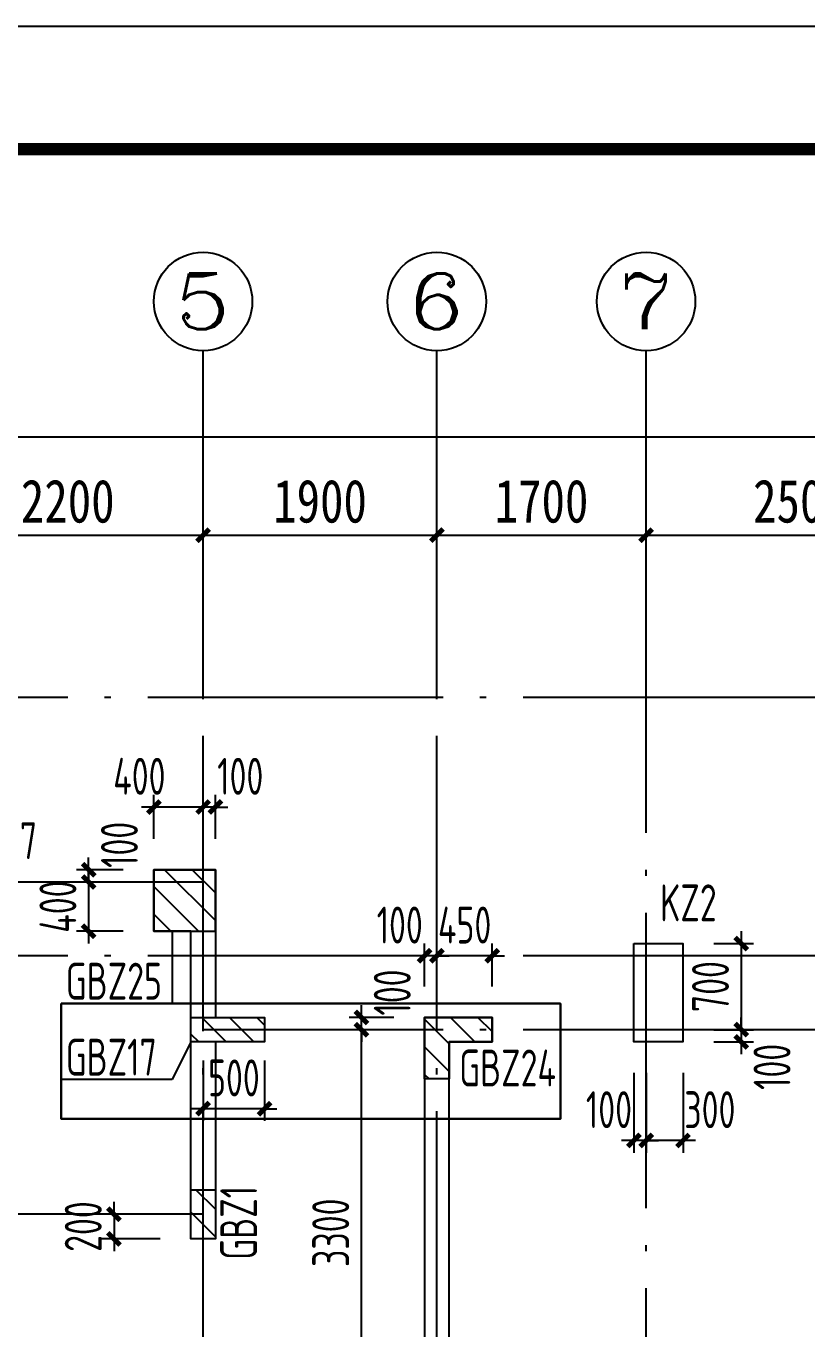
# Model space of a CAD drawing. Extents: x -144902 to 588294, y -160863 to 65494.
# Drawn here: x -7137 to -791, y -112050 to -101463 of the extents above; entities that cross this region are included whole.
import ezdxf
from ezdxf.enums import TextEntityAlignment as Align

# ---------------------------------------------------------------- set-up
doc = ezdxf.new("R2010")
doc.units = 0
doc.header["$LTSCALE"] = 100
doc.linetypes.add('ACAD_ISO04W100', pattern=[30.5, 24, -3, 0.5, -3])
doc.layers.get('0').update_dxf_attribs({"linetype": 'CONTINUOUS'})
doc.layers.get('Defpoints').update_dxf_attribs({"linetype": 'CONTINUOUS'})
for name, color, linetype in [('1508', 2, 'CONTINUOUS'), ('AXIS', 3, 'CONTINUOUS'), ('AXIS_TEXT', 7, 'CONTINUOUS'), ('colu', 255, 'CONTINUOUS'), ('DIM', 3, 'CONTINUOUS'), ('DOTE', 253, 'ACAD_ISO04W100'), ('hatch1', 253, 'CONTINUOUS'), ('TEXT', 7, 'CONTINUOUS'), ('THIN', 7, 'CONTINUOUS'), ('tk', 7, 'CONTINUOUS'), ('砼墙', 3, 'CONTINUOUS')]:
    doc.layers.add(name, color=color, linetype=linetype)
doc.styles.add('_HZTXT', font='complex.shx', dxfattribs={"width": 0.7, "bigfont": 'tssdchn.shx'})
doc.styles.add('COMPLEX', font='COMPLEX')
doc.styles.add('DIM_FONT', font='SIMHEI.TTF', dxfattribs={"width": 0.8})
doc.styles.get("Standard").update_dxf_attribs({"font": 'tssdeng.shx', "width": 0.7, "bigfont": 'tssdchn.shx'})
doc.styles.add('TSSD_Dimension', font='Tssdeng.shx', dxfattribs={"width": 0.7, "bigfont": 'tssdchn.shx'})
doc.dimstyles.new('_TCH_ARCH&&100', dxfattribs={"dimtxt": 350, "dimasz": 100, "dimexe": 250, "dimexo": 300, "dimgap": 100, "dimtad": 1, "dimdec": 0, "dimzin": 0, "dimdsep": 46, "dimtxsty": 'DIM_FONT', "dimblk": 'ARCHTICK', "dimcen": 0.09, "dimclrt": 7, "dimazin": 2, "dimtfac": 1, "dimtdec": 0, "dimtix": 1, "dimtmove": 2, "dimatfit": 3, "dimfxl": 1, "dimtolj": 1, "dimtzin": 0, "dimarcsym": 0})
doc.dimstyles.new('TSSD_100_100', dxfattribs={"dimtxt": 300, "dimasz": 100, "dimexe": 100, "dimexo": 250, "dimgap": 100, "dimtad": 1, "dimdec": 0, "dimzin": 0, "dimdsep": 46, "dimtxsty": 'TSSD_Dimension', "dimblk": 'ARCHTICK', "dimcen": 0, "dimdle": 100, "dimclrt": 7, "dimadec": 0, "dimazin": 0, "dimtfac": 1, "dimtdec": 0, "dimtix": 1, "dimtmove": 2, "dimatfit": 3, "dimfxl": 1, "dimtolj": 1, "dimtzin": 0, "dimarcsym": 0})
pattern_1 = [(135, (17084.77, -33305.15), (112.2532, 112.2532), [])]

# ---------------------------------------------------------------- blocks, each defined once
blk = doc.blocks.new('A1tk')
at = {"layer": 'tk', "color": 5}
blk.add_lwpolyline([(0, 0), (0, 59400), (84100, 59400), (84100, 0)], close=True, dxfattribs=at)
at = {"layer": 'tk', "const_width": 100}
blk.add_lwpolyline([(2500, 1000), (83100, 1000), (83100, 58400), (2500, 58400)], close=True, dxfattribs=at)
blk = doc.blocks.new('_ArchTick')
at = {"color": 0, "linetype": 'ByBlock', "const_width": 0.4}
blk.add_lwpolyline([(-0.5, -0.5), (0.5, 0.5)], dxfattribs=at)
blk = doc.blocks.new('*D965')
at = {"layer": 'Defpoints', "color": 0}
for p in [(-4411, -109618), (-3898, -109618), (-3898, -112918)]:
    blk.add_point(p, dxfattribs=at)
at = {"layer": 'DIM', "color": 0, "lineweight": -2}
for p, q in [((-4411, -113018), (-4411, -109518)), ((-4148, -109618), (-4511, -109618)), ((-4148, -112918), (-4511, -112918))]:
    blk.add_line(p, q, dxfattribs=at)
at = {"layer": 'DIM', "color": 0, "lineweight": -2, "xscale": 100, "yscale": 100, "zscale": 100}
for p, rotation in [((-4411, -109618), 90), ((-4411, -112918), 270)]:
    blk.add_blockref('_ArchTick', p, dxfattribs=dict(at, rotation=rotation))
at = {"layer": 'DIM', "color": 7, "insert": (-4661, -111268), "char_height": 300, "attachment_point": 5, "rotation": 90, "style": 'TSSD_Dimension'}
blk.add_mtext('\\A1;3300', dxfattribs=at)
blk = doc.blocks.new('*D966')
at = {"layer": 'Defpoints', "color": 0}
for p in [(-4411, -109518), (-3898, -109518), (-3898, -109618)]:
    blk.add_point(p, dxfattribs=at)
at = {"layer": 'DIM', "color": 0, "lineweight": -2}
for p, q in [((-4411, -109518), (-4411, -109418)), ((-4148, -109518), (-4511, -109518)), ((-4411, -109618), (-4411, -109518)), ((-4148, -109618), (-4511, -109618)), ((-4411, -109618), (-4411, -109718))]:
    blk.add_line(p, q, dxfattribs=at)
at = {"layer": 'DIM', "color": 0, "lineweight": -2, "xscale": 100, "yscale": 100, "zscale": 100}
for p, rotation in [((-4411, -109518), 270), ((-4411, -109618), 90)]:
    blk.add_blockref('_ArchTick', p, dxfattribs=dict(at, rotation=rotation))
at = {"layer": 'DIM', "color": 7, "insert": (-4161, -109316), "char_height": 300, "attachment_point": 5, "rotation": 90, "style": 'TSSD_Dimension'}
blk.add_mtext('\\A1;100', dxfattribs=at)
blk = doc.blocks.new('*D967')
at = {"layer": 'Defpoints', "color": 0}
for p in [(-2098, -109718), (-1798, -109718), (-2098, -110518)]:
    blk.add_point(p, dxfattribs=at)
at = {"layer": 'DIM', "color": 0, "lineweight": -2}
for p, q in [((-2098, -109968), (-2098, -110618)), ((-1798, -109968), (-1798, -110618)), ((-1698, -110518), (-2198, -110518))]:
    blk.add_line(p, q, dxfattribs=at)
at = {"layer": 'DIM', "color": 0, "lineweight": -2, "xscale": 100, "yscale": 100, "zscale": 100, "rotation": 180}
blk.add_blockref('_ArchTick', (-2098, -110518), dxfattribs=at)
at = {"layer": 'DIM', "color": 0, "lineweight": -2, "xscale": 100, "yscale": 100, "zscale": 100}
blk.add_blockref('_ArchTick', (-1798, -110518), dxfattribs=at)
at = {"layer": 'DIM', "color": 7, "insert": (-1580, -110268), "char_height": 300, "attachment_point": 5, "style": 'TSSD_Dimension'}
blk.add_mtext('\\A1;300', dxfattribs=at)
blk = doc.blocks.new('*D968')
at = {"layer": 'Defpoints', "color": 0}
for p in [(-2198, -109718), (-2098, -109718), (-2198, -110518)]:
    blk.add_point(p, dxfattribs=at)
at = {"layer": 'DIM', "color": 0, "lineweight": -2}
for p, q in [((-2198, -109968), (-2198, -110618)), ((-2098, -109968), (-2098, -110618)), ((-2198, -110518), (-2298, -110518)), ((-2098, -110518), (-2198, -110518)), ((-2098, -110518), (-1998, -110518))]:
    blk.add_line(p, q, dxfattribs=at)
at = {"layer": 'DIM', "color": 0, "lineweight": -2, "xscale": 100, "yscale": 100, "zscale": 100}
blk.add_blockref('_ArchTick', (-2198, -110518), dxfattribs=at)
at = {"layer": 'DIM', "color": 0, "lineweight": -2, "xscale": 100, "yscale": 100, "zscale": 100, "rotation": 180}
blk.add_blockref('_ArchTick', (-2098, -110518), dxfattribs=at)
at = {"layer": 'DIM', "color": 7, "insert": (-2400, -110268), "char_height": 300, "attachment_point": 5, "style": 'TSSD_Dimension'}
blk.add_mtext('\\A1;100', dxfattribs=at)
blk = doc.blocks.new('*D1067')
at = {"layer": 'Defpoints', "color": 0}
for p in [(-1798, -108918), (-1798, -109618), (-1325, -109618)]:
    blk.add_point(p, dxfattribs=at)
at = {"layer": 'DIM', "color": 0, "lineweight": -2}
for p, q in [((-1325, -108818), (-1325, -109718)), ((-1548, -108918), (-1225, -108918)), ((-1548, -109618), (-1225, -109618))]:
    blk.add_line(p, q, dxfattribs=at)
at = {"layer": 'DIM', "color": 0, "lineweight": -2, "xscale": 100, "yscale": 100, "zscale": 100}
for p, rotation in [((-1325, -108918), 90), ((-1325, -109618), 270)]:
    blk.add_blockref('_ArchTick', p, dxfattribs=dict(at, rotation=rotation))
at = {"layer": 'DIM', "color": 7, "insert": (-1575, -109268), "char_height": 300, "attachment_point": 5, "rotation": 90, "style": 'TSSD_Dimension'}
blk.add_mtext('\\A1;700', dxfattribs=at)
blk = doc.blocks.new('*D1068')
at = {"layer": 'Defpoints', "color": 0}
for p in [(-1798, -109618), (-1798, -109718), (-1325, -109718)]:
    blk.add_point(p, dxfattribs=at)
at = {"layer": 'DIM', "color": 0, "lineweight": -2}
for p, q in [((-1325, -109618), (-1325, -109518)), ((-1548, -109618), (-1225, -109618)), ((-1325, -109618), (-1325, -109718)), ((-1548, -109718), (-1225, -109718)), ((-1325, -109718), (-1325, -109818))]:
    blk.add_line(p, q, dxfattribs=at)
at = {"layer": 'DIM', "color": 0, "lineweight": -2, "xscale": 100, "yscale": 100, "zscale": 100}
for p, rotation in [((-1325, -109618), 270), ((-1325, -109718), 90)]:
    blk.add_blockref('_ArchTick', p, dxfattribs=dict(at, rotation=rotation))
at = {"layer": 'DIM', "color": 7, "insert": (-1075, -109920), "char_height": 300, "attachment_point": 5, "rotation": 90, "style": 'TSSD_Dimension'}
blk.add_mtext('\\A1;100', dxfattribs=at)
blk = doc.blocks.new('*D1073')
at = {"layer": 'Defpoints', "color": 0}
for p in [(-3798, -109018), (-3798, -109518), (-3348, -109518)]:
    blk.add_point(p, dxfattribs=at)
at = {"layer": 'DIM', "color": 0, "lineweight": -2}
for p, q in [((-3798, -109268), (-3798, -108918)), ((-3348, -109268), (-3348, -108918)), ((-3798, -109018), (-3898, -109018)), ((-3348, -109018), (-3798, -109018)), ((-3348, -109018), (-3248, -109018))]:
    blk.add_line(p, q, dxfattribs=at)
at = {"layer": 'DIM', "color": 0, "lineweight": -2, "xscale": 100, "yscale": 100, "zscale": 100}
blk.add_blockref('_ArchTick', (-3798, -109018), dxfattribs=at)
at = {"layer": 'DIM', "color": 0, "lineweight": -2, "xscale": 100, "yscale": 100, "zscale": 100, "rotation": 180}
blk.add_blockref('_ArchTick', (-3348, -109018), dxfattribs=at)
at = {"layer": 'DIM', "color": 7, "insert": (-3573, -108768), "char_height": 300, "attachment_point": 5, "style": 'TSSD_Dimension'}
blk.add_mtext('\\A1;450', dxfattribs=at)
blk = doc.blocks.new('*D1074')
at = {"layer": 'Defpoints', "color": 0}
for p in [(-3898, -109018), (-3898, -109518), (-3798, -109518)]:
    blk.add_point(p, dxfattribs=at)
at = {"layer": 'DIM', "color": 0, "lineweight": -2}
for p, q in [((-3898, -109268), (-3898, -108918)), ((-3798, -109268), (-3798, -108918)), ((-3898, -109018), (-3998, -109018)), ((-3798, -109018), (-3898, -109018)), ((-3798, -109018), (-3698, -109018))]:
    blk.add_line(p, q, dxfattribs=at)
at = {"layer": 'DIM', "color": 0, "lineweight": -2, "xscale": 100, "yscale": 100, "zscale": 100}
blk.add_blockref('_ArchTick', (-3898, -109018), dxfattribs=at)
at = {"layer": 'DIM', "color": 0, "lineweight": -2, "xscale": 100, "yscale": 100, "zscale": 100, "rotation": 180}
blk.add_blockref('_ArchTick', (-3798, -109018), dxfattribs=at)
at = {"layer": 'DIM', "color": 7, "insert": (-4100, -108768), "char_height": 300, "attachment_point": 5, "style": 'TSSD_Dimension'}
blk.add_mtext('\\A1;100', dxfattribs=at)
blk = doc.blocks.new('*D1091')
at = {"layer": 'Defpoints', "color": 0}
for p in [(-5698, -109618), (-5198, -109618), (-5698, -110260)]:
    blk.add_point(p, dxfattribs=at)
at = {"layer": 'DIM', "color": 0, "lineweight": -2}
for p, q in [((-5698, -109868), (-5698, -110360)), ((-5198, -109868), (-5198, -110360)), ((-5698, -110260), (-5798, -110260)), ((-5198, -110260), (-5698, -110260)), ((-5198, -110260), (-5098, -110260))]:
    blk.add_line(p, q, dxfattribs=at)
at = {"layer": 'DIM', "color": 0, "lineweight": -2, "xscale": 100, "yscale": 100, "zscale": 100}
blk.add_blockref('_ArchTick', (-5698, -110260), dxfattribs=at)
at = {"layer": 'DIM', "color": 0, "lineweight": -2, "xscale": 100, "yscale": 100, "zscale": 100, "rotation": 180}
blk.add_blockref('_ArchTick', (-5198, -110260), dxfattribs=at)
at = {"layer": 'DIM', "color": 7, "insert": (-5448, -110010), "char_height": 300, "attachment_point": 5, "style": 'TSSD_Dimension'}
blk.add_mtext('\\A1;500', dxfattribs=at)
blk = doc.blocks.new('*D1092')
at = {"layer": 'Defpoints', "color": 0}
for p in [(-5698, -107809), (-5698, -108318), (-5598, -108318)]:
    blk.add_point(p, dxfattribs=at)
at = {"layer": 'DIM', "color": 0, "lineweight": -2}
for p, q in [((-5698, -108068), (-5698, -107709)), ((-5598, -108068), (-5598, -107709)), ((-5698, -107809), (-5798, -107809)), ((-5598, -107809), (-5698, -107809)), ((-5598, -107809), (-5498, -107809))]:
    blk.add_line(p, q, dxfattribs=at)
at = {"layer": 'DIM', "color": 0, "lineweight": -2, "xscale": 100, "yscale": 100, "zscale": 100}
blk.add_blockref('_ArchTick', (-5698, -107809), dxfattribs=at)
at = {"layer": 'DIM', "color": 0, "lineweight": -2, "xscale": 100, "yscale": 100, "zscale": 100, "rotation": 180}
blk.add_blockref('_ArchTick', (-5598, -107809), dxfattribs=at)
at = {"layer": 'DIM', "color": 7, "insert": (-5396, -107559), "char_height": 300, "attachment_point": 5, "style": 'TSSD_Dimension'}
blk.add_mtext('\\A1;100', dxfattribs=at)
blk = doc.blocks.new('*D1093')
at = {"layer": 'Defpoints', "color": 0}
for p in [(-6098, -107809), (-6098, -108318), (-5698, -108318)]:
    blk.add_point(p, dxfattribs=at)
at = {"layer": 'DIM', "color": 0, "lineweight": -2}
for p, q in [((-6098, -108068), (-6098, -107709)), ((-5698, -108068), (-5698, -107709)), ((-5598, -107809), (-6198, -107809))]:
    blk.add_line(p, q, dxfattribs=at)
at = {"layer": 'DIM', "color": 0, "lineweight": -2, "xscale": 100, "yscale": 100, "zscale": 100, "rotation": 180}
blk.add_blockref('_ArchTick', (-6098, -107809), dxfattribs=at)
at = {"layer": 'DIM', "color": 0, "lineweight": -2, "xscale": 100, "yscale": 100, "zscale": 100}
blk.add_blockref('_ArchTick', (-5698, -107809), dxfattribs=at)
at = {"layer": 'DIM', "color": 7, "insert": (-6216, -107559), "char_height": 300, "attachment_point": 5, "style": 'TSSD_Dimension'}
blk.add_mtext('\\A1;400', dxfattribs=at)
blk = doc.blocks.new('*D1094')
at = {"layer": 'Defpoints', "color": 0}
for p in [(-6098, -108318), (-6628, -108418), (-6098, -108418)]:
    blk.add_point(p, dxfattribs=at)
at = {"layer": 'DIM', "color": 0, "lineweight": -2}
for p, q in [((-6628, -108318), (-6628, -108218)), ((-6348, -108318), (-6728, -108318)), ((-6628, -108318), (-6628, -108418)), ((-6348, -108418), (-6728, -108418)), ((-6628, -108418), (-6628, -108518))]:
    blk.add_line(p, q, dxfattribs=at)
at = {"layer": 'DIM', "color": 0, "lineweight": -2, "xscale": 100, "yscale": 100, "zscale": 100}
for p, rotation in [((-6628, -108318), 270), ((-6628, -108418), 90)]:
    blk.add_blockref('_ArchTick', p, dxfattribs=dict(at, rotation=rotation))
at = {"layer": 'DIM', "color": 7, "insert": (-6378, -108116), "char_height": 300, "attachment_point": 5, "rotation": 90, "style": 'TSSD_Dimension'}
blk.add_mtext('\\A1;100', dxfattribs=at)
blk = doc.blocks.new('*D1095')
at = {"layer": 'Defpoints', "color": 0}
for p in [(-5798, -111118), (-6422, -111318), (-5798, -111318)]:
    blk.add_point(p, dxfattribs=at)
at = {"layer": 'DIM', "color": 0, "lineweight": -2}
for p, q in [((-6422, -111118), (-6422, -111018)), ((-6048, -111118), (-6522, -111118)), ((-6422, -111118), (-6422, -111318)), ((-6048, -111318), (-6522, -111318)), ((-6422, -111318), (-6422, -111418))]:
    blk.add_line(p, q, dxfattribs=at)
at = {"layer": 'DIM', "color": 0, "lineweight": -2, "xscale": 100, "yscale": 100, "zscale": 100}
for p, rotation in [((-6422, -111118), 270), ((-6422, -111318), 90)]:
    blk.add_blockref('_ArchTick', p, dxfattribs=dict(at, rotation=rotation))
at = {"layer": 'DIM', "color": 7, "insert": (-6672, -111218), "char_height": 300, "attachment_point": 5, "rotation": 90, "style": 'TSSD_Dimension'}
blk.add_mtext('\\A1;200', dxfattribs=at)
blk = doc.blocks.new('*D1125')
at = {"layer": 'Defpoints', "color": 0}
for p in [(-6098, -108418), (-6628, -108818), (-6098, -108818)]:
    blk.add_point(p, dxfattribs=at)
at = {"layer": 'DIM', "color": 0, "lineweight": -2}
for p, q in [((-6628, -108418), (-6628, -108318)), ((-6348, -108418), (-6728, -108418)), ((-6628, -108418), (-6628, -108818)), ((-6348, -108818), (-6728, -108818)), ((-6628, -108818), (-6628, -108918))]:
    blk.add_line(p, q, dxfattribs=at)
at = {"layer": 'DIM', "color": 0, "lineweight": -2, "xscale": 100, "yscale": 100, "zscale": 100}
for p, rotation in [((-6628, -108418), 270), ((-6628, -108818), 90)]:
    blk.add_blockref('_ArchTick', p, dxfattribs=dict(at, rotation=rotation))
at = {"layer": 'DIM', "color": 7, "insert": (-6878, -108618), "char_height": 300, "attachment_point": 5, "rotation": 90, "style": 'TSSD_Dimension'}
blk.add_mtext('\\A1;400', dxfattribs=at)
blk = doc.blocks.new('*D1159')
at = {"layer": 'AXIS', "color": 0, "lineweight": -2}
for p, q in [((-2098, -106618), (-2098, -105350)), ((402, -106618), (402, -105350)), ((-2098, -105600), (402, -105600))]:
    blk.add_line(p, q, dxfattribs=at)
at = {"layer": 'Defpoints', "color": 0}
for p in [(402, -105600), (-2098, -106918), (402, -106918)]:
    blk.add_point(p, dxfattribs=at)
at = {"layer": 'AXIS', "color": 0, "lineweight": -2, "xscale": 100, "yscale": 100, "zscale": 100, "rotation": 180}
blk.add_blockref('_ArchTick', (-2098, -105600), dxfattribs=at)
at = {"layer": 'AXIS', "color": 0, "lineweight": -2, "xscale": 100, "yscale": 100, "zscale": 100}
blk.add_blockref('_ArchTick', (402, -105600), dxfattribs=at)
at = {"layer": 'AXIS', "color": 7, "insert": (-848, -105325), "char_height": 350, "attachment_point": 5, "style": 'DIM_FONT'}
blk.add_mtext('\\A1;2500', dxfattribs=at)
blk = doc.blocks.new('*D1160')
at = {"layer": 'AXIS', "color": 0, "lineweight": -2}
for p, q in [((-3798, -106618), (-3798, -105350)), ((-2098, -106618), (-2098, -105350)), ((-3798, -105600), (-2098, -105600))]:
    blk.add_line(p, q, dxfattribs=at)
at = {"layer": 'Defpoints', "color": 0}
for p in [(-2098, -105600), (-3798, -106918), (-2098, -106918)]:
    blk.add_point(p, dxfattribs=at)
at = {"layer": 'AXIS', "color": 0, "lineweight": -2, "xscale": 100, "yscale": 100, "zscale": 100, "rotation": 180}
blk.add_blockref('_ArchTick', (-3798, -105600), dxfattribs=at)
at = {"layer": 'AXIS', "color": 0, "lineweight": -2, "xscale": 100, "yscale": 100, "zscale": 100}
blk.add_blockref('_ArchTick', (-2098, -105600), dxfattribs=at)
at = {"layer": 'AXIS', "color": 7, "insert": (-2948, -105325), "char_height": 350, "attachment_point": 5, "style": 'DIM_FONT'}
blk.add_mtext('\\A1;1700', dxfattribs=at)
blk = doc.blocks.new('*D1161')
at = {"layer": 'AXIS', "color": 0, "lineweight": -2}
for p, q in [((-5698, -106618), (-5698, -105350)), ((-3798, -106618), (-3798, -105350)), ((-5698, -105600), (-3798, -105600))]:
    blk.add_line(p, q, dxfattribs=at)
at = {"layer": 'Defpoints', "color": 0}
for p in [(-3798, -105600), (-5698, -106918), (-3798, -106918)]:
    blk.add_point(p, dxfattribs=at)
at = {"layer": 'AXIS', "color": 0, "lineweight": -2, "xscale": 100, "yscale": 100, "zscale": 100, "rotation": 180}
blk.add_blockref('_ArchTick', (-5698, -105600), dxfattribs=at)
at = {"layer": 'AXIS', "color": 0, "lineweight": -2, "xscale": 100, "yscale": 100, "zscale": 100}
blk.add_blockref('_ArchTick', (-3798, -105600), dxfattribs=at)
at = {"layer": 'AXIS', "color": 7, "insert": (-4748, -105325), "char_height": 350, "attachment_point": 5, "style": 'DIM_FONT'}
blk.add_mtext('\\A1;1900', dxfattribs=at)
blk = doc.blocks.new('*D1162')
at = {"layer": 'AXIS', "color": 0, "lineweight": -2}
for p, q in [((-7898, -106618), (-7898, -105350)), ((-5698, -106618), (-5698, -105350)), ((-7898, -105600), (-5698, -105600))]:
    blk.add_line(p, q, dxfattribs=at)
at = {"layer": 'Defpoints', "color": 0}
for p in [(-5698, -105600), (-7898, -106918), (-5698, -106918)]:
    blk.add_point(p, dxfattribs=at)
at = {"layer": 'AXIS', "color": 0, "lineweight": -2, "xscale": 100, "yscale": 100, "zscale": 100, "rotation": 180}
blk.add_blockref('_ArchTick', (-7898, -105600), dxfattribs=at)
at = {"layer": 'AXIS', "color": 0, "lineweight": -2, "xscale": 100, "yscale": 100, "zscale": 100}
blk.add_blockref('_ArchTick', (-5698, -105600), dxfattribs=at)
at = {"layer": 'AXIS', "color": 7, "insert": (-6798, -105325), "char_height": 350, "attachment_point": 5, "style": 'DIM_FONT'}
blk.add_mtext('\\A1;2200', dxfattribs=at)
blk = doc.blocks.new('*D1165')
at = {"layer": 'AXIS', "color": 0, "lineweight": -2}
for p, q in [((-10298, -106618), (-10298, -104550)), ((28802, -106618), (28802, -104550)), ((-10298, -104800), (28802, -104800))]:
    blk.add_line(p, q, dxfattribs=at)
at = {"layer": 'Defpoints', "color": 0}
for p in [(28802, -104800), (-10298, -106918), (28802, -106918)]:
    blk.add_point(p, dxfattribs=at)
at = {"layer": 'AXIS', "color": 0, "lineweight": -2, "xscale": 100, "yscale": 100, "zscale": 100, "rotation": 180}
blk.add_blockref('_ArchTick', (-10298, -104800), dxfattribs=at)
at = {"layer": 'AXIS', "color": 0, "lineweight": -2, "xscale": 100, "yscale": 100, "zscale": 100}
blk.add_blockref('_ArchTick', (28802, -104800), dxfattribs=at)
at = {"layer": 'AXIS', "color": 7, "insert": (9252, -104525), "char_height": 350, "attachment_point": 5, "style": 'DIM_FONT'}
blk.add_mtext('\\A1;39100', dxfattribs=at)
blk = doc.blocks.new('_AXISO')
blk.add_circle((0, 0), 0.5)
at = {"layer": 'AXIS_TEXT', "style": 'COMPLEX', "width": 1.041667}
blk.add_attdef('A', text='', height=0.56, dxfattribs=at).set_placement((-0.25, -0.28), (0.25, -0.28), align=Align.FIT)

msp = doc.modelspace()

# ---------------------------------------------------------------- hatches: boundary and pattern name
at = {"layer": 'hatch1'}
h = msp.add_hatch(dxfattribs=at)
h.set_pattern_fill('ANSI31', color=256, scale=50, style=0)
h.set_pattern_definition(pattern_1)
h.paths.add_polyline_path([(-5598.406, -108318.124), (-6098.406, -108318.124), (-6098.406, -108818.124), (-5598.406, -108818.124)])
h = msp.add_hatch(dxfattribs=at)
h.set_pattern_fill('ANSI31', color=256, scale=50, style=0)
h.set_pattern_definition(pattern_1)
h.paths.add_polyline_path([(-5798.406, -109518.124), (-5198.406, -109518.124), (-5198.406, -109718.124), (-5798.406, -109718.124)])
h = msp.add_hatch(dxfattribs=at)
h.set_pattern_fill('ANSI31', color=256, scale=50, style=0)
h.set_pattern_definition(pattern_1)
h.paths.add_polyline_path([(-3698.406, -109718.124), (-3698.406, -110018.124), (-3898.406, -110018.124), (-3898.406, -109518.124), (-3348.406, -109518.124), (-3348.406, -109718.124)])
h = msp.add_hatch(dxfattribs=at)
h.set_pattern_fill('ANSI31', color=256, scale=50, style=0)
h.set_pattern_definition([(135, (17084.77, -33405.15), (112.2532, 112.2532), [])])
h.paths.add_polyline_path([(-5598.406, -110918.125), (-5598.406, -111318.125), (-5798.406, -111318.125), (-5798.406, -110918.125)])

# ---------------------------------------------------------------- linework, layer by layer
at = {"color": 1, "lineweight": 30, "elevation": 0}
msp.add_lwpolyline([(-6850.356, -109405.345), (-2794.918, -109405.345), (-2794.918, -110343.207), (-6850.356, -110343.207)], close=True, dxfattribs=at)
at = {"layer": 'AXIS'}
for p, q in [((-5698.406, -106918.135, 0), (-5698.406, -104100.482)), ((-3798.406, -106918.135, 0), (-3798.406, -104100.482)), ((-2098.406, -106918.135, 0), (-2098.406, -104100.482))]:
    msp.add_line(p, q, dxfattribs=at)
at = {"layer": 'colu', "color": 1, "elevation": 0}
for points in [[(-5598.406, -108318.124), (-6098.406, -108318.124), (-6098.406, -108818.124), (-5598.406, -108818.124)], [(-5798.406, -109518.124), (-5198.406, -109518.124), (-5198.406, -109718.124), (-5798.406, -109718.124)]]:
    msp.add_lwpolyline(points, close=True, dxfattribs=at)
for points in [[(-3698.406, -109718.124), (-3698.406, -110018.124), (-3898.406, -110018.124), (-3898.406, -109518.124), (-3348.406, -109518.124), (-3348.406, -109718.124), (-3698.406, -109718.124)], [(-5598.406, -110918.125), (-5598.406, -111318.125), (-5798.406, -111318.125), (-5798.406, -110918.125), (-5598.406, -110918.125)]]:
    msp.add_lwpolyline(points, dxfattribs=at)
at = {"layer": 'DOTE'}
for p, q in [((-5698.406, -124881.378, 0), (-5698.406, -105918.135, 0)), ((-3798.406, -124881.378, 0), (-3798.406, -105918.135, 0)), ((-2098.406, -114118.135, 0), (-2098.406, -105918.135, 0)), ((29801.594, -106918.135, 0), (-11298.406, -106918.135, 0)), ((-5698.406, -108418.135, 0), (-11298.406, -108418.135, 0)), ((29801.594, -109018.135, 0), (-11298.406, -109018.135, 0)), ((29801.594, -109618.135, 0), (-5698.406, -109618.135, 0)), ((-5698.406, -111118.135, 0), (-11298.406, -111118.135, 0))]:
    msp.add_line(p, q, dxfattribs=at)
at = {"layer": 'THIN', "color": 100}
for p, q in [((-5948.406, -108818.124, 0), (-5948.406, -109405.345, 0)), ((-5948.406, -109405.345, 0), (-6850.356, -109405.345, 0)), ((-5798.406, -109718.124, 0), (-5948.406, -110022.796, 0)), ((-5948.406, -110022.796, 0), (-6850.356, -110022.796, 0))]:
    msp.add_line(p, q, dxfattribs=at)
at = {"layer": '砼墙', "elevation": 0}
for points in [[(-5798.406, -111318.135), (-5798.406, -108818.124), (-6098.406, -108818.124), (-6098.406, -108318.124), (-5598.406, -108318.124), (-5598.406, -109518.124), (-5198.406, -109518.124), (-5198.406, -109718.124), (-5598.406, -109718.124), (-5598.406, -111318.135)], [(-2198.406, -108917.964), (-1798.406, -108917.964), (-1798.406, -109717.964), (-2198.406, -109717.964)], [(-3348.406, -109718.124), (-3348.406, -109518.124), (-3898.406, -109518.124), (-3898.406, -112918.125), (-3548.406, -112918.125), (-3548.406, -112518.125), (-3698.406, -112518.125), (-3698.406, -109718.124)]]:
    msp.add_lwpolyline(points, close=True, dxfattribs=at)

# ---------------------------------------------------------------- block references
at = {"layer": '1508'}
msp.add_blockref('A1tk', (-20399.668, -160862.678), dxfattribs=at)
at = {"layer": 'AXIS'}
ref = msp.add_blockref('_AXISO', (-5698.406, -103700.482), dxfattribs=dict(at, xscale=800, yscale=800, zscale=800))
ref.add_attrib('A', '5', dxfattribs={"layer": 'AXIS_TEXT', "height": 452.548, "style": '_HZTXT', "width": 1.5}).set_placement((-5924.68, -103926.756), (-5472.132, -103926.756), align=Align.FIT)
ref = msp.add_blockref('_AXISO', (-3798.406, -103700.482), dxfattribs=dict(at, xscale=800, yscale=800, zscale=800))
ref.add_attrib('A', '6', dxfattribs={"layer": 'AXIS_TEXT', "height": 452.548, "style": '_HZTXT', "width": 1.5}).set_placement((-4024.68, -103926.756), (-3572.132, -103926.756), align=Align.FIT)
ref = msp.add_blockref('_AXISO', (-2098.406, -103700.482), dxfattribs=dict(at, xscale=800, yscale=800, zscale=800))
ref.add_attrib('A', '7', dxfattribs={"layer": 'AXIS_TEXT', "height": 452.548, "style": '_HZTXT', "width": 1.5}).set_placement((-2324.68, -103926.756), (-1872.132, -103926.756), align=Align.FIT)

# ---------------------------------------------------------------- texts
at = {"layer": 'TEXT', "color": 100, "width": 0.7}
for s, p in [('YBZ27', (-7833.287, -108232.04, 0)), ('KZ2', (-1985.42, -108737.552, 0)), ('GBZ25', (-6814.184, -109374.166, 0)), ('GBZ17', (-6814.184, -109991.616, 0)), ('GBZ24', (-3616.88, -110079.364, 0))]:
    msp.add_text(s, height=300, dxfattribs=at).set_placement(p)
msp.add_text('GBZ1', height=300, rotation=90, dxfattribs=at).set_placement((-5259.2, -111487.241, 0))

# ---------------------------------------------------------------- dimensions: what is measured, and where the dimension line sits
at = {"layer": 'AXIS'}
for p1, p2, distance, picture, middle in [((-10298.406, -106918.135, 0), (28801.594, -106918.135, 0), 2117.653, '*D1165', (9251.594, -104525.482, 0)), ((-7898.406, -106918.135, 0), (-5698.406, -106918.135, 0), 1317.653, '*D1162', (-6798.406, -105325.482, 0)), ((-5698.406, -106918.135, 0), (-3798.406, -106918.135, 0), 1317.653, '*D1161', (-4748.406, -105325.482, 0)), ((-3798.406, -106918.135, 0), (-2098.406, -106918.135, 0), 1317.653, '*D1160', (-2948.406, -105325.482, 0)), ((-2098.406, -106918.135, 0), (401.594, -106918.135, 0), 1317.653, '*D1159', (-848.406, -105325.482, 0))]:
    dim = msp.add_aligned_dim(p1=p1, p2=p2, distance=distance, dimstyle='_TCH_ARCH&&100', dxfattribs=at)
    dim.commit()
    dim.dimension.update_dxf_attribs({"geometry": picture, "text_midpoint": middle})
at = {"layer": 'DIM'}
for base, p1, p2, angle, picture, middle, dimtype in [((-6098.406, -107809.151, 0), (-5698.406, -108318.124, 0), (-6098.406, -108318.124, 0), 180, '*D1093', (-6216.483, -107559.151, 0), 160), ((-5698.406, -107809.151, 0), (-5598.406, -108318.124, 0), (-5698.406, -108318.124, 0), 180, '*D1092', (-5396.483, -107559.151, 0), 160), ((-6628.249, -108418.135, 0), (-6098.406, -108318.124, 0), (-6098.406, -108418.135, 0), 90, '*D1094', (-6378.249, -108116.201, 0), 160), ((-3898.406, -109018.135, 0), (-3798.406, -109518.124, 0), (-3898.406, -109518.124, 0), 180, '*D1074', (-4100.329, -108768.135, 0), 160), ((-4411.279, -109518.124, 0), (-3898.406, -109618.135, 0), (-3898.406, -109518.124, 0), 90, '*D966', (-4161.279, -109316.201, 0), 161), ((-1324.569, -109717.964, 0), (-1798.406, -109618.135, 0), (-1798.406, -109717.964, 0), 90, '*D1068', (-1074.569, -109919.887, 0), 160), ((-2198.406, -110517.964, 0), (-2098.406, -109717.964, 0), (-2198.406, -109717.964, 0), 180, '*D968', (-2400.329, -110267.964, 0), 161), ((-2098.406, -110517.964, 0), (-1798.406, -109717.964, 0), (-2098.406, -109717.964, 0), 180, '*D967', (-1580.329, -110267.964, 0), 161)]:
    dim = msp.add_linear_dim(base=base, p1=p1, p2=p2, angle=angle, dimstyle='TSSD_100_100', dxfattribs=at)
    dim.commit()
    dim.dimension.update_dxf_attribs({"geometry": picture, "text_midpoint": middle, "dimtype": dimtype})
for base, p1, p2, angle, picture, middle in [((-6628.249, -108818.124, 0), (-6098.406, -108418.135, 0), (-6098.406, -108818.124, 0), 90, '*D1125', (-6878.249, -108618.13, 0)), ((-3798.406, -109018.135, 0), (-3348.406, -109518.124, 0), (-3798.406, -109518.124, 0), 180, '*D1073', (-3573.406, -108768.135, 0)), ((-1324.569, -109618.135, 0), (-1798.406, -108917.964, 0), (-1798.406, -109618.135, 0), 90, '*D1067', (-1574.569, -109268.05, 0)), ((-5698.406, -110260.412, 0), (-5198.406, -109618.124, 0), (-5698.406, -109618.135, 0), 180, '*D1091', (-5448.406, -110010.412, 0)), ((-6421.594, -111318.135, 0), (-5798.406, -111118.135, 0), (-5798.406, -111318.135, 0), 90, '*D1095', (-6671.594, -111218.135, 0))]:
    dim = msp.add_linear_dim(base=base, p1=p1, p2=p2, angle=angle, dimstyle='TSSD_100_100', dxfattribs=at)
    dim.commit()
    dim.dimension.update_dxf_attribs({"geometry": picture, "text_midpoint": middle})
dim = msp.add_aligned_dim(p1=(-3898.406, -112918.125, 0), p2=(-3898.406, -109618.135, 0), distance=512.873, dimstyle='TSSD_100_100', dxfattribs=at)
dim.commit()
dim.dimension.update_dxf_attribs({"geometry": '*D965', "text_midpoint": (-4661.279, -111268.13, 0)})

doc.saveas('drawing.dxf')
